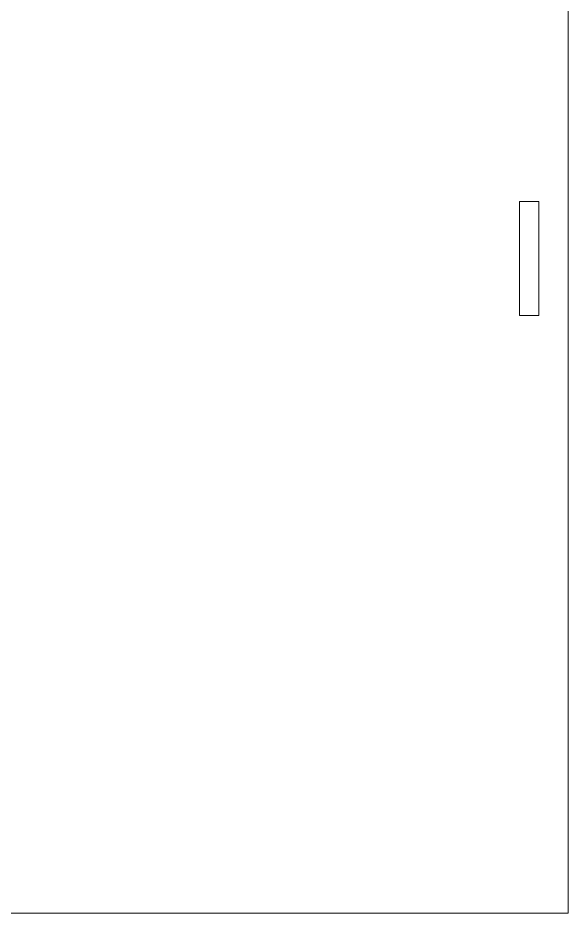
# Model space of a CAD drawing. Header units: centimetres. Extents: x -56 to 56, y -46 to 46.
# Drawn here: x 44.69 to 56.03, y -1.15 to 17.31 of the extents above; entities that cross this region are included whole.
import ezdxf

# ---------------------------------------------------------------- set-up
doc = ezdxf.new("R2010")
doc.units = ezdxf.units.CM
doc.header["$MEASUREMENT"] = 0
doc.layers.add('Camada 1', color=7, linetype='Continuous')

msp = doc.modelspace()

# ---------------------------------------------------------------- linework, layer by layer
at = {"layer": 'Camada 1', "color": 250, "lineweight": 20}
for points, knots in [([(28.02574, -1.15384), (40.15826, -1.15384), (43.06602, -1.15388), (56.02575, -1.15388), (56.02575, -1.15388), (56.02575, -1.15388), (56.02575, 32.84612), (56.02575, 32.84612), (56.02575, 32.84612), (43.05091, 32.84612), (40.18961, 32.84612), (28.02574, 32.84612), (28.02574, 32.84612), (26.98292, 32.84612), (25.91856, 32.84612), (24.87574, 32.84612), (24.87574, 32.84612), (24.87574, 32.84612), (23.37574, 32.84612), (23.37574, 32.84612), (23.37574, 32.84612), (23.37574, 32.84612), (23.37574, 32.54614), (23.37574, 32.54614), (23.37574, 32.54614), (23.37574, 32.54614), (18.97574, 32.54614), (18.97574, 32.54614), (18.97574, 32.54614), (18.97574, 32.54614), (18.97574, 32.84612), (18.97574, 32.84612), (18.97574, 32.84612), (18.97574, 32.84612), (17.47574, 32.84612), (17.47574, 32.84612), (17.47574, 32.84612), (17.47574, 32.84612), (17.47574, -1.15384), (17.47574, -1.15384), (17.47574, -1.15384), (17.47574, -1.15384), (18.97574, -1.15384), (18.97574, -1.15384), (18.97574, -1.15384), (18.97574, -1.15384), (18.97574, -0.85386), (18.97574, -0.85386), (18.97574, -0.85386), (18.97574, -0.85386), (23.37574, -0.85386), (23.37574, -0.85386), (23.37574, -0.85386), (23.37574, -0.85386), (23.37574, -1.15384), (23.37574, -1.15384), (23.37574, -1.15384), (23.37574, -1.15384), (24.87574, -1.15384), (24.87574, -1.15384), (24.87574, -1.15384), (25.91856, -1.15384), (26.98292, -1.15384), (28.02574, -1.15384)], [0, 0, 0, 0, 0.05882353, 0.05882353, 0.05882353, 0.05882353, 0.11764706, 0.11764706, 0.11764706, 0.11764706, 0.17647059, 0.17647059, 0.17647059, 0.17647059, 0.23529412, 0.23529412, 0.23529412, 0.23529412, 0.29411765, 0.29411765, 0.29411765, 0.29411765, 0.35294118, 0.35294118, 0.35294118, 0.35294118, 0.41176471, 0.41176471, 0.41176471, 0.41176471, 0.47058824, 0.47058824, 0.47058824, 0.47058824, 0.52941176, 0.52941176, 0.52941176, 0.52941176, 0.58823529, 0.58823529, 0.58823529, 0.58823529, 0.64705882, 0.64705882, 0.64705882, 0.64705882, 0.70588235, 0.70588235, 0.70588235, 0.70588235, 0.76470588, 0.76470588, 0.76470588, 0.76470588, 0.82352941, 0.82352941, 0.82352941, 0.82352941, 0.88235294, 0.88235294, 0.88235294, 0.88235294, 1, 1, 1, 1]), ([(55.02575, 11.17112), (55.02575, 11.17112), (55.02575, 13.52112), (55.02575, 13.52112), (55.02575, 13.52112), (55.02575, 13.52112), (55.42575, 13.52112), (55.42575, 13.52112), (55.42575, 13.52112), (55.42575, 13.52112), (55.42575, 11.17112), (55.42575, 11.17112), (55.42575, 11.17112), (55.42575, 11.17112), (55.02575, 11.17112), (55.02575, 11.17112)], [0, 0, 0, 0, 0.2, 0.2, 0.2, 0.2, 0.4, 0.4, 0.4, 0.4, 0.6, 0.6, 0.6, 0.6, 1, 1, 1, 1])]:
    msp.add_open_spline(points, degree=3, knots=knots, dxfattribs=at)

doc.saveas('drawing.dxf')
